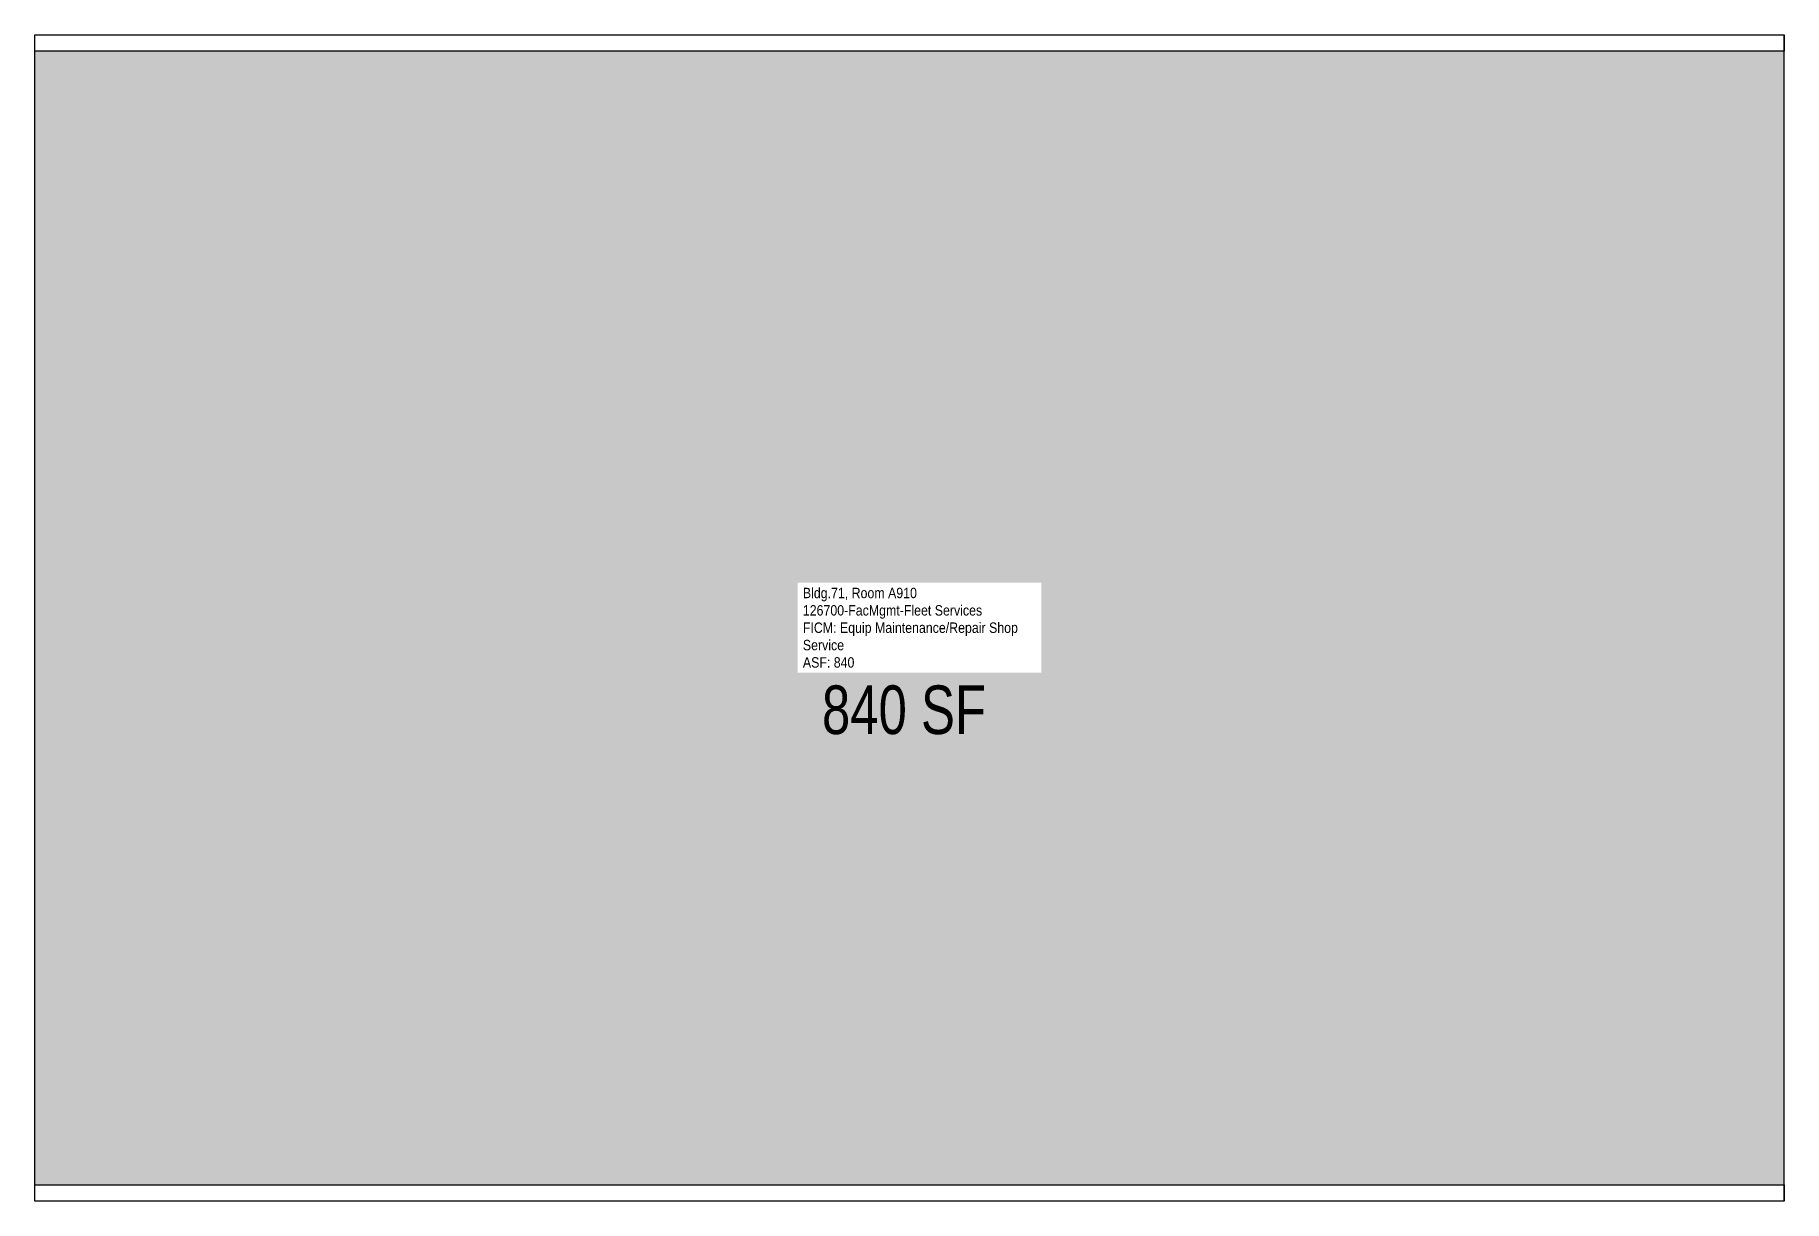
# Model space of a CAD drawing. Header units: inches. Extents: x 0 to 432, y 0 to 288.
import ezdxf
from ezdxf.enums import TextEntityAlignment as Align

# ---------------------------------------------------------------- set-up
doc = ezdxf.new("R2010")
doc.units = ezdxf.units.IN
doc.header["$LTSCALE"] = 50
doc.header["$MEASUREMENT"] = 0
for name, color, linetype in [('A-FLOR', 3, 'CONTINUOUS'), ('A-IDEN-RNUM', 7, 'CONTINUOUS'), ('A-IDEN-SNUM', 4, 'CONTINUOUS'), ('A-IDEN-VNUM', 4, 'CONTINUOUS'), ('A-WALL', 5, 'CONTINUOUS'), ('AREA-TEXT', 3, 'CONTINUOUS'), ('Rooms-Category-Color', 7, 'CONTINUOUS'), ('Rooms-College-Color', 7, 'CONTINUOUS'), ('Rooms-Department-Color', 7, 'CONTINUOUS'), ('Rooms-Division-Color', 7, 'CONTINUOUS'), ('Rooms-Information', 7, 'CONTINUOUS')]:
    doc.layers.add(name, color=color, linetype=linetype)
doc.styles.add('CP_AREA', font='arial.ttf', dxfattribs={"height": 15})
doc.styles.add('CP_ROOMSNUMBER', font='arial.ttf', dxfattribs={"height": 1})
doc.styles.add('CP_ROOMVNUMBER', font='arial.ttf', dxfattribs={"width": 0.85, "height": 0.075})

msp = doc.modelspace()

# ---------------------------------------------------------------- hatches: boundary and pattern name
at = {"layer": 'Rooms-Category-Color', "true_color": 0xe3c5e1}
msp.add_hatch(color=254, dxfattribs=at).paths.add_polyline_path([(0, 4), (432, 4), (432, 284), (0, 284)])
at = {"layer": 'Rooms-College-Color', "true_color": 0x80bc67}
msp.add_hatch(color=83, dxfattribs=at).paths.add_polyline_path([(0, 4), (432, 4), (432, 284), (0, 284)])
at = {"layer": 'Rooms-Department-Color', "true_color": 0x80bc67}
msp.add_hatch(color=83, dxfattribs=at).paths.add_polyline_path([(0, 4), (432, 4), (432, 284), (0, 284)])
at = {"layer": 'Rooms-Division-Color', "true_color": 0x80bc67}
msp.add_hatch(color=83, dxfattribs=at).paths.add_polyline_path([(0, 4), (432, 4), (432, 284), (0, 284)])

# ---------------------------------------------------------------- linework, layer by layer
at = {"layer": 'A-FLOR'}
for points in [[(0, 0), (0, 288)], [(432, 0), (432, 288)]]:
    msp.add_lwpolyline(points, dxfattribs=at)
at = {"layer": 'A-WALL'}
for points in [[(0, 288), (432, 288), (432, 284), (0, 284)], [(432, 0), (0, 0), (0, 4), (432, 4)]]:
    msp.add_lwpolyline(points, close=True, dxfattribs=at)

# ---------------------------------------------------------------- texts
at = {"layer": 'A-IDEN-RNUM', "style": 'CP_ROOMSNUMBER', "width": 0.85}
msp.add_text('0910-00', height=1, dxfattribs=at).set_placement((205.36, 140.6), align=Align.MIDDLE)
at = {"layer": 'A-IDEN-SNUM', "style": 'CP_ROOMSNUMBER', "width": 0.85}
msp.add_text('0710A91000', height=1, dxfattribs=at).set_placement((205.36, 140.6), align=Align.MIDDLE)
at = {"layer": 'A-IDEN-VNUM', "style": 'CP_ROOMVNUMBER', "width": 0.85}
msp.add_text('071A', height=18, dxfattribs=at).set_placement((214.64, 140.6), align=Align.MIDDLE)
at = {"layer": 'AREA-TEXT', "style": 'CP_AREA', "width": 0.75}
msp.add_text('840 SF', height=12, dxfattribs=at).set_placement((214.64, 121.34), align=Align.MIDDLE_CENTER)

# ---------------------------------------------------------------- next in the draw order: texts
at = {"layer": 'Rooms-Information', "insert": (189.66, 131.71), "char_height": 2.57143, "width": 57.6, "attachment_point": 7, "style": 'CP_ROOMVNUMBER', "bg_fill": 3, "box_fill_scale": 1.5, "bg_fill_color": 256, "bg_fill_true_color": 13158600, "bg_fill_transparency": 0}
msp.add_mtext('Bldg.71, Room A910^M^J126700-FacMgmt-Fleet Services^M^JFICM: Equip Maintenance/Repair Shop Service^M^JASF: 840', dxfattribs=at)

doc.saveas('drawing.dxf')
